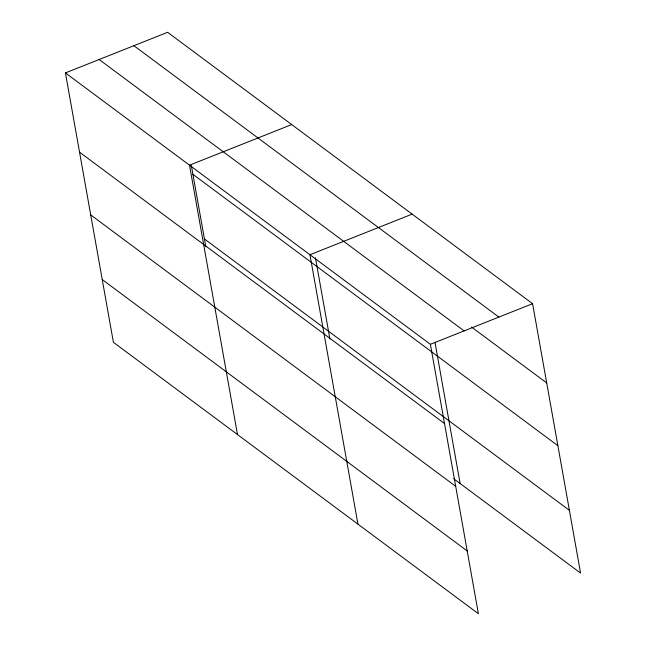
<?xml version="1.0" encoding="UTF-8"?>
<svg xmlns="http://www.w3.org/2000/svg" width="646" height="646" viewBox="0 0 646 646"><rect width="100%" height="100%" fill="white"/><g stroke="black" fill="none" stroke-linecap="round" stroke-linejoin="round"><path stroke-width="0.97" d="M65.424 72.909L430.397 344.302L478.379 613.7L113.413 342.307L65.424 72.909L167.621 32.3L532.587 303.693L580.576 573.091L453.67 478.726M291.709 124.573L189.512 165.182L237.502 434.58M412.148 214.133L309.951 254.742L357.941 524.14M430.397 344.302L532.587 303.693M133.892 45.696L498.865 317.097M471.532 327.054L546.71 382.957M99.145 59.505L464.119 330.897M192.912 174.307L557.886 445.7M204.427 238.955L569.401 510.348M79.539 152.165L444.513 423.558M90.723 214.908L455.688 486.309M102.238 279.556L467.203 550.957M435 342.412L460.138 483.531M315.434 257.754L329.912 339.069M191.337 165.481L205.824 246.796"/></g></svg>
